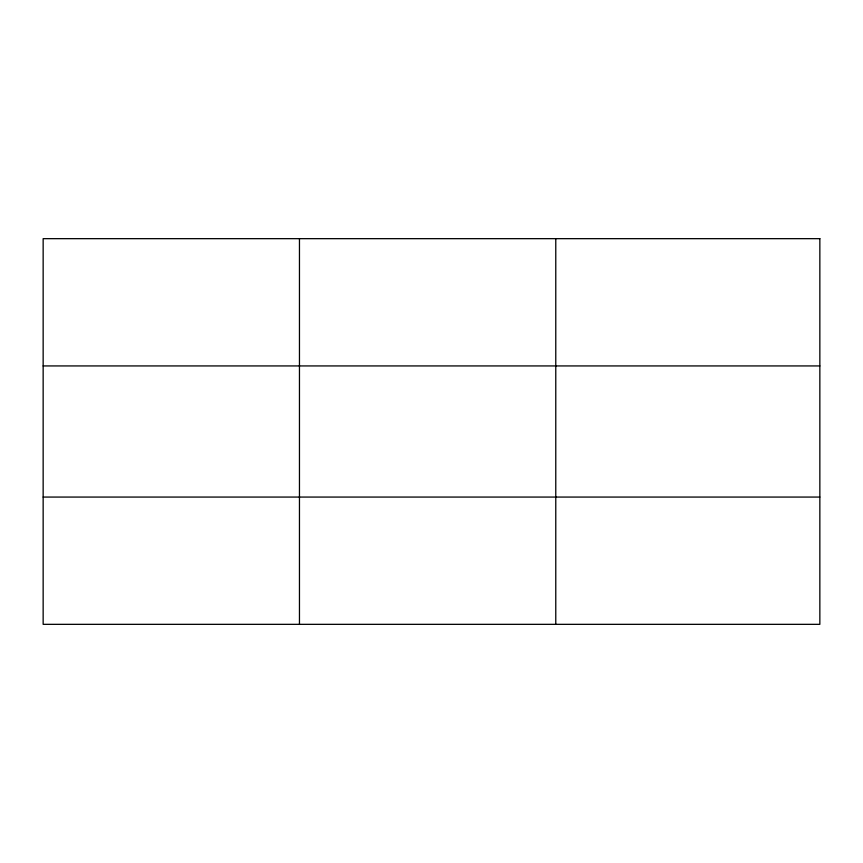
<?xml version="1.0" encoding="UTF-8"?>
<svg xmlns="http://www.w3.org/2000/svg" width="863" height="863" viewBox="0 0 863 863"><rect width="100%" height="100%" fill="white"/><g stroke="black" fill="none" stroke-linecap="round" stroke-linejoin="round"><path stroke-width="1.29" d="M299.461 238.663L299.461 624.337M555.772 238.663L555.772 624.337M43.15 365.934L819.85 365.934M43.15 497.066L819.85 497.066M819.85 238.663L819.85 624.337L43.15 624.337L43.15 238.663L819.85 238.663"/></g></svg>
